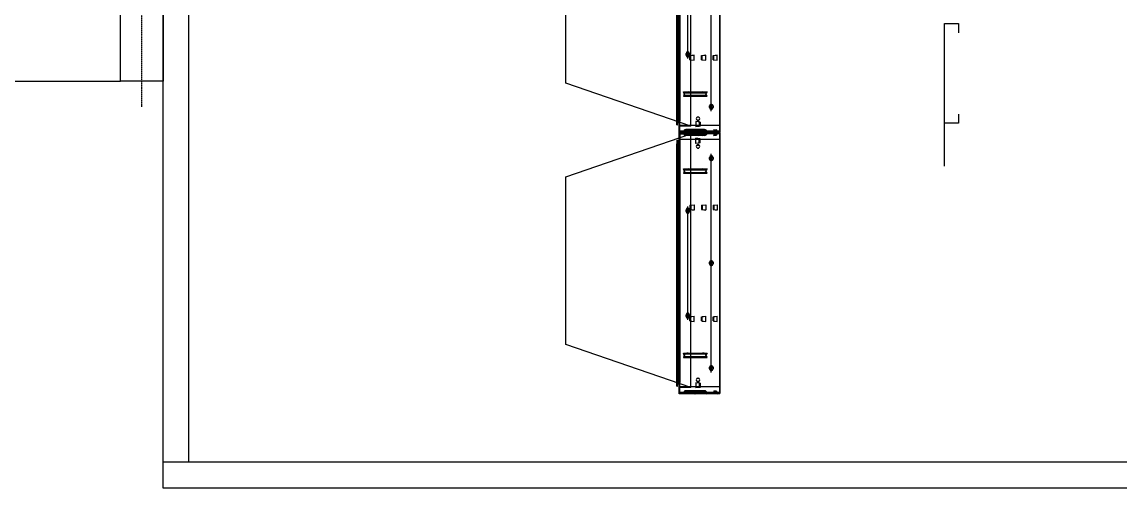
# Model space of a CAD drawing. Extents: x -32000 to 416743, y -254124 to 144214.
# Drawn here: x 249195 to 251762, y 79200 to 80288 of the extents above; entities that cross this region are included whole.
import ezdxf

# ---------------------------------------------------------------- set-up
doc = ezdxf.new("R2010")
doc.units = 0
doc.header["$LTSCALE"] = 10
doc.linetypes.add('XFM1D40$0$HIDDEN2', pattern=[0.1875, 0.125, -0.0625])
for name, color, linetype in [('XFM1D40$0$M-HVAC-CMDUCT', 150, 'Continuous'), ('XFM1D40$0$M-HVAC-DAPR', 3, 'Continuous'), ('XFM1Q40$0$TYPE14X10', 7, 'Continuous')]:
    doc.layers.add(name, color=color, linetype=linetype)

# ---------------------------------------------------------------- blocks, each defined once
blk = doc.blocks.new('XFM1D40')
at = {"layer": 'XFM1D40$0$M-HVAC-CMDUCT'}
for p, q in [((249425, 80150), (249425, 82350)), ((248025, 80150), (249425, 80150))]:
    blk.add_line(p, q, dxfattribs=at)
at = {"layer": 'XFM1D40$0$M-HVAC-DAPR', "linetype": 'XFM1D40$0$HIDDEN2', "ltscale": 0.5}
blk.add_line((249475, 80090), (249475, 82410), dxfattribs=at)
at = {"layer": 'XFM1D40$0$M-HVAC-DAPR', "ltscale": 0.5}
blk.add_lwpolyline([(249425, 82350), (249525, 82350), (249525, 80150), (249425, 80150)], close=True, dxfattribs=at)
blk = doc.blocks.new('XFM1Q40$0$A$C10876e96')
at = {"layer": 'XFM1Q40$0$TYPE14X10', "color": 22}
for p, q in [((1318.2, 0), (1318.2, 4100)), ((1378.2, 60), (1378.2, 4040)), ((2524.7, 830), (2524.7, 1438.5)), ((2619.7, 1440), (2619.7, 831.5)), ((2619.7, 830), (2619.7, 1438.5)), ((2519.2, 1416.5), (2519.2, 856.5)), ((2519.2, 853.5), (2519.2, 1413.5)), ((2520.7, 1416.5), (2520.7, 856.5)), ((2520.7, 853.5), (2520.7, 1413.5)), ((2524.7, 1416.5), (2524.7, 856.5)), ((2526.2, 845), (2526.2, 1437)), ((2526.2, 1416.5), (2526.2, 856.5)), ((2526.2, 853.5), (2526.2, 1413.5)), ((2551.6, 845), (2551.6, 1437)), ((2599.7, 880), (2599.7, 1390)), ((2259.6, 945.3), (2259.6, 1336.7)), ((2544.7, 1002.5), (2544.7, 1267.5)), ((3144.9, 1084.5), (3177.9, 1084.5)), ((3144.9, 751.5), (3144.9, 1084.5)), ((3177.9, 1084.5), (3177.9, 1063)), ((2540.1, 1014.5), (2549.2, 1014.5)), ((2540.1, 1014.5), (2549.2, 1014.5)), ((2540.1, 1010.5), (2549.2, 1010.5)), ((2540.1, 1010.5), (2549.2, 1010.5)), ((2540.7, 1010.5), (2540.7, 1014.5)), ((2540.7, 1014.5), (2540.7, 1010.5)), ((2544.7, 1019.5), (2544.7, 1005.5)), ((2548.7, 1010.5), (2548.7, 1014.5)), ((2548.7, 1014.5), (2548.7, 1010.5)), ((2549.7, 1010), (2559.6, 1011)), ((2549.7, 1000), (2549.7, 1010)), ((2551.7, 1010.1), (2559.7, 1010.9)), ((2551.7, 999.9), (2551.7, 1010.1)), ((2559.7, 999.1), (2559.7, 1010.9)), ((2576.7, 1010), (2586.6, 1011)), ((2576.7, 1000), (2576.7, 1010)), ((2578.7, 1010.1), (2586.7, 1010.9)), ((2578.7, 999.9), (2578.7, 1010.1)), ((2586.7, 999.1), (2586.7, 1010.9)), ((2603.7, 1010), (2613.6, 1011)), ((2603.7, 1000), (2603.7, 1010)), ((2605.7, 1010.1), (2613.7, 1010.9)), ((2605.7, 999.9), (2605.7, 1010.1)), ((2613.7, 999.1), (2613.7, 1010.9)), ((2549.7, 1000), (2559.6, 999)), ((2551.7, 999.9), (2559.7, 999.1)), ((2576.7, 1000), (2586.6, 999)), ((2578.7, 999.9), (2586.7, 999.1)), ((2603.7, 1000), (2613.6, 999)), ((2605.7, 999.9), (2613.7, 999.1)), ((2551.6, 845), (2259.6, 945.3)), ((2534.7, 925), (2589.7, 925)), ((2535.8, 921.7), (2534.7, 925)), ((2545.3, 925), (2579.1, 925)), ((2589.7, 925), (2588.5, 921.7)), ((2535.8, 918.3), (2534.7, 915)), ((2534.7, 915), (2589.7, 915)), ((2535.4, 923), (2589, 923)), ((2535.4, 917), (2589, 917)), ((2545.3, 915), (2579.1, 915)), ((2589.7, 915), (2588.5, 918.3)), ((2595.1, 892), (2604.2, 892)), ((2595.1, 892), (2604.2, 892)), ((2595.1, 888), (2604.2, 888)), ((2595.1, 888), (2604.2, 888)), ((2595.7, 888), (2595.7, 892)), ((2595.7, 892), (2595.7, 888)), ((2599.7, 897), (2599.7, 883)), ((2603.7, 888), (2603.7, 892)), ((2603.7, 892), (2603.7, 888)), ((3177.9, 873), (3177.9, 851.5)), ((2526.2, 856.5), (2519.2, 856.5)), ((2519.2, 848), (2519.2, 855)), ((2526.2, 855), (2519.2, 855)), ((2519.2, 853.5), (2524.7, 853.5)), ((2519.2, 848), (2520.7, 848)), ((2520.7, 848), (2520.7, 853.5)), ((2524.7, 853.5), (2520.7, 853.5)), ((2524.7, 856.5), (2524.7, 831.5)), ((2524.7, 830), (2524.7, 853.5)), ((2524.7, 853.5), (2526.2, 853.5)), ((2526.2, 831.5), (2526.2, 855)), ((2573.7, 854.5), (2563.7, 855.5)), ((2571.7, 854.6), (2563.7, 855.4)), ((2563.7, 855.4), (2563.7, 843.6)), ((2566, 859.5), (2571.3, 859.5)), ((2567.2, 866.5), (2570.2, 866.5)), ((2571.7, 854.6), (2571.7, 844.4)), ((2573.7, 854.5), (2573.7, 844.5)), ((3177.9, 851.5), (3144.9, 851.5)), ((2259.6, 726.7), (2551.6, 827)), ((2526.2, 846), (2524.7, 846)), ((2619.7, 833), (2524.7, 833)), ((2619.7, 831.5), (2524.7, 831.5)), ((2619.7, 830), (2524.7, 830)), ((2619.7, 830), (2524.7, 830)), ((2619.7, 830), (2524.7, 830)), ((2619.7, 830), (2524.7, 830)), ((2524.7, 830), (2524.7, 806.5)), ((2524.7, 806.5), (2524.7, 830)), ((2524.7, 220), (2524.7, 828.5)), ((2619.7, 828.5), (2524.7, 828.5)), ((2619.7, 827), (2524.7, 827)), ((2619.7, 846), (2526.2, 846)), ((2551.6, 845), (2526.2, 845)), ((2619.7, 831.5), (2526.2, 831.5)), ((2619.7, 828.5), (2526.2, 828.5)), ((2526.2, 828.5), (2526.2, 805)), ((2526.2, 235), (2526.2, 827)), ((2526.2, 827), (2551.6, 827)), ((2534.7, 831.5), (2534.7, 830)), ((2534.7, 828.5), (2534.7, 830)), ((2584.2, 837), (2540.2, 837)), ((2584.2, 835.5), (2540.2, 835.5)), ((2584.2, 824.5), (2540.2, 824.5)), ((2584.2, 823), (2540.2, 823)), ((2549.7, 831.5), (2549.7, 830)), ((2549.7, 828.5), (2549.7, 830)), ((2551.7, 837), (2551.5, 835.5)), ((2551.5, 835.5), (2556.8, 835)), ((2551.5, 824.5), (2556.8, 825)), ((2551.7, 823), (2551.5, 824.5)), ((2551.6, 235), (2551.6, 827)), ((2551.7, 837), (2557, 836.5)), ((2551.7, 823), (2557, 823.5)), ((2558.2, 833), (2558.2, 833.5)), ((2558.2, 827), (2558.2, 826.5)), ((2559.7, 833), (2559.7, 833.5)), ((2559.7, 827), (2559.7, 826.5)), ((2573.7, 844.5), (2563.7, 843.5)), ((2571.7, 844.4), (2563.7, 843.6)), ((2565.2, 833.5), (2565.2, 830)), ((2565.2, 826.5), (2565.2, 830)), ((2571.7, 837), (2566.4, 836.5)), ((2571.7, 823), (2566.4, 823.5)), ((2571.9, 835.5), (2566.6, 835)), ((2571.9, 824.5), (2566.6, 825)), ((2566.7, 833.5), (2566.7, 831.5)), ((2566.7, 826.5), (2566.7, 828.5)), ((2570.7, 833.5), (2570.7, 831.5)), ((2570.7, 826.5), (2570.7, 828.5)), ((2571.7, 837), (2571.9, 835.5)), ((2571.7, 823), (2571.9, 824.5)), ((2572.2, 833.5), (2572.2, 830)), ((2572.2, 826.5), (2572.2, 830)), ((2573.7, 831.5), (2573.7, 830)), ((2573.7, 828.5), (2573.7, 830)), ((2576.7, 831.5), (2576.7, 830)), ((2576.7, 828.5), (2576.7, 830)), ((2578.7, 837), (2578.5, 835.5)), ((2578.5, 835.5), (2583.8, 835)), ((2578.5, 824.5), (2583.8, 825)), ((2578.7, 823), (2578.5, 824.5)), ((2578.7, 837), (2584, 836.5)), ((2578.7, 823), (2584, 823.5)), ((2585.2, 833), (2585.2, 833.5)), ((2585.2, 827), (2585.2, 826.5)), ((2586.7, 833), (2586.7, 833.5)), ((2586.7, 827), (2586.7, 826.5)), ((2589.7, 831.5), (2589.7, 830)), ((2589.7, 828.5), (2589.7, 830)), ((2603.7, 831.5), (2603.7, 830)), ((2603.7, 828.5), (2603.7, 830)), ((2605.7, 837), (2605.5, 835.5)), ((2605.5, 835.5), (2610.8, 835)), ((2605.5, 824.5), (2610.8, 825)), ((2605.7, 823), (2605.5, 824.5)), ((2605.7, 837), (2611, 836.5)), ((2605.7, 823), (2611, 823.5)), ((2612.2, 833), (2612.2, 833.5)), ((2612.2, 827), (2612.2, 826.5)), ((2613.7, 833), (2613.7, 833.5)), ((2613.7, 827), (2613.7, 826.5)), ((2619.7, 830), (2619.7, 846)), ((2619.7, 830), (2619.7, 221.5)), ((2619.7, 830), (2619.7, 814)), ((2619.7, 220), (2619.7, 828.5)), ((2519.2, 812), (2519.2, 805)), ((2519.2, 812), (2520.7, 812)), ((2519.2, 806.5), (2519.2, 246.5)), ((2519.2, 806.5), (2526.2, 806.5)), ((2526.2, 805), (2519.2, 805)), ((2519.2, 243.5), (2519.2, 803.5)), ((2524.7, 803.5), (2519.2, 803.5)), ((2520.7, 812), (2520.7, 806.5)), ((2520.7, 806.5), (2520.7, 246.5)), ((2524.7, 806.5), (2520.7, 806.5)), ((2520.7, 243.5), (2520.7, 803.5)), ((2526.2, 814), (2524.7, 814)), ((2524.7, 806.5), (2524.7, 246.5)), ((2526.2, 803.5), (2524.7, 803.5)), ((2619.7, 814), (2526.2, 814)), ((2526.2, 806.5), (2526.2, 246.5)), ((2526.2, 243.5), (2526.2, 803.5)), ((2573.7, 815.5), (2563.7, 816.5)), ((2571.7, 815.6), (2563.7, 816.4)), ((2563.7, 804.6), (2563.7, 816.4)), ((2573.7, 805.5), (2563.7, 804.5)), ((2571.7, 805.4), (2563.7, 804.6)), ((2566, 800.5), (2571.3, 800.5)), ((2571.7, 805.4), (2571.7, 815.6)), ((2573.7, 805.5), (2573.7, 815.5)), ((2567.2, 793.5), (2570.2, 793.5)), ((2595.1, 772), (2604.2, 772)), ((2595.1, 772), (2604.2, 772)), ((2595.7, 768), (2595.7, 772)), ((2595.7, 772), (2595.7, 768)), ((2599.7, 270), (2599.7, 780)), ((2599.7, 777), (2599.7, 763)), ((2603.7, 768), (2603.7, 772)), ((2603.7, 772), (2603.7, 768)), ((2534.7, 745), (2589.7, 745)), ((2535.8, 741.7), (2534.7, 745)), ((2545.3, 745), (2579.1, 745)), ((2589.7, 745), (2588.5, 741.7)), ((2595.1, 768), (2604.2, 768)), ((2595.1, 768), (2604.2, 768)), ((2259.6, 335.3), (2259.6, 726.7)), ((2535.8, 738.3), (2534.7, 735)), ((2534.7, 735), (2589.7, 735)), ((2535.4, 743), (2589, 743)), ((2535.4, 737), (2589, 737)), ((2545.3, 735), (2579.1, 735)), ((2589.7, 735), (2588.5, 738.3)), ((2540.1, 649.5), (2549.2, 649.5)), ((2540.1, 649.5), (2549.2, 649.5)), ((2540.1, 645.5), (2549.2, 645.5)), ((2540.1, 645.5), (2549.2, 645.5)), ((2540.7, 645.5), (2540.7, 649.5)), ((2540.7, 649.5), (2540.7, 645.5)), ((2544.7, 392.5), (2544.7, 657.5)), ((2544.7, 654.5), (2544.7, 640.5)), ((2548.7, 645.5), (2548.7, 649.5)), ((2548.7, 649.5), (2548.7, 645.5)), ((2549.7, 660), (2559.6, 661)), ((2549.7, 660), (2549.7, 650)), ((2549.7, 650), (2559.6, 649)), ((2551.7, 660.1), (2559.7, 660.9)), ((2551.7, 660.1), (2551.7, 649.9)), ((2551.7, 649.9), (2559.7, 649.1)), ((2559.7, 660.9), (2559.7, 649.1)), ((2576.7, 660), (2586.6, 661)), ((2576.7, 660), (2576.7, 650)), ((2576.7, 650), (2586.6, 649)), ((2578.7, 660.1), (2586.7, 660.9)), ((2578.7, 660.1), (2578.7, 649.9)), ((2578.7, 649.9), (2586.7, 649.1)), ((2586.7, 660.9), (2586.7, 649.1)), ((2603.7, 660), (2613.6, 661)), ((2603.7, 660), (2603.7, 650)), ((2603.7, 650), (2613.6, 649)), ((2605.7, 660.1), (2613.7, 660.9)), ((2605.7, 660.1), (2605.7, 649.9)), ((2605.7, 649.9), (2613.7, 649.1)), ((2613.7, 660.9), (2613.7, 649.1)), ((2595.1, 527), (2604.2, 527)), ((2595.1, 527), (2604.2, 527)), ((2595.1, 523), (2604.2, 523)), ((2595.1, 523), (2604.2, 523)), ((2595.7, 523), (2595.7, 527)), ((2595.7, 527), (2595.7, 523)), ((2599.7, 532), (2599.7, 518)), ((2603.7, 523), (2603.7, 527)), ((2603.7, 527), (2603.7, 523)), ((2540.1, 404.5), (2549.2, 404.5)), ((2540.1, 404.5), (2549.2, 404.5)), ((2540.1, 400.5), (2549.2, 400.5)), ((2540.1, 400.5), (2549.2, 400.5)), ((2540.7, 400.5), (2540.7, 404.5)), ((2540.7, 404.5), (2540.7, 400.5)), ((2544.7, 409.5), (2544.7, 395.5)), ((2548.7, 400.5), (2548.7, 404.5)), ((2548.7, 404.5), (2548.7, 400.5)), ((2549.7, 400), (2559.6, 401)), ((2549.7, 390), (2549.7, 400)), ((2549.7, 390), (2559.6, 389)), ((2551.7, 400.1), (2559.7, 400.9)), ((2551.7, 389.9), (2551.7, 400.1)), ((2551.7, 389.9), (2559.7, 389.1)), ((2559.7, 389.1), (2559.7, 400.9)), ((2576.7, 400), (2586.6, 401)), ((2576.7, 390), (2576.7, 400)), ((2576.7, 390), (2586.6, 389)), ((2578.7, 400.1), (2586.7, 400.9)), ((2578.7, 389.9), (2578.7, 400.1)), ((2578.7, 389.9), (2586.7, 389.1)), ((2586.7, 389.1), (2586.7, 400.9)), ((2603.7, 400), (2613.6, 401)), ((2603.7, 390), (2603.7, 400)), ((2603.7, 390), (2613.6, 389)), ((2605.7, 400.1), (2613.7, 400.9)), ((2605.7, 389.9), (2605.7, 400.1)), ((2605.7, 389.9), (2613.7, 389.1)), ((2613.7, 389.1), (2613.7, 400.9)), ((2551.6, 235), (2259.6, 335.3)), ((2534.7, 315), (2589.7, 315)), ((2535.8, 311.7), (2534.7, 315)), ((2535.8, 308.3), (2534.7, 305)), ((2535.4, 313), (2589, 313)), ((2545.3, 315), (2579.1, 315)), ((2589.7, 315), (2588.5, 311.7)), ((2589.7, 305), (2588.5, 308.3)), ((2534.7, 305), (2589.7, 305)), ((2535.4, 307), (2589, 307)), ((2545.3, 305), (2579.1, 305)), ((2599.7, 287), (2599.7, 273)), ((2595.1, 282), (2604.2, 282)), ((2595.1, 282), (2604.2, 282)), ((2595.1, 278), (2604.2, 278)), ((2595.1, 278), (2604.2, 278)), ((2595.7, 278), (2595.7, 282)), ((2595.7, 282), (2595.7, 278)), ((2603.7, 278), (2603.7, 282)), ((2603.7, 282), (2603.7, 278)), ((2526.2, 246.5), (2519.2, 246.5)), ((2519.2, 238), (2519.2, 245)), ((2526.2, 245), (2519.2, 245)), ((2519.2, 243.5), (2524.7, 243.5)), ((2519.2, 238), (2520.7, 238)), ((2520.7, 238), (2520.7, 243.5)), ((2524.7, 243.5), (2520.7, 243.5)), ((2524.7, 246.5), (2524.7, 221.5)), ((2524.7, 220), (2524.7, 243.5)), ((2524.7, 243.5), (2526.2, 243.5)), ((2526.2, 236), (2524.7, 236)), ((2526.2, 221.5), (2526.2, 245)), ((2619.7, 236), (2526.2, 236)), ((2551.6, 235), (2526.2, 235)), ((2573.7, 244.5), (2563.7, 245.5)), ((2571.7, 244.6), (2563.7, 245.4)), ((2563.7, 245.4), (2563.7, 233.6)), ((2573.7, 234.5), (2563.7, 233.5)), ((2571.7, 234.4), (2563.7, 233.6)), ((2566, 249.5), (2571.3, 249.5)), ((2567.2, 256.5), (2570.2, 256.5)), ((2571.7, 244.6), (2571.7, 234.4)), ((2573.7, 244.5), (2573.7, 234.5)), ((2619.7, 220), (2619.7, 236)), ((2619.7, 223), (2524.7, 223)), ((2619.7, 221.5), (2524.7, 221.5)), ((2619.7, 220), (2524.7, 220)), ((2619.7, 220), (2524.7, 220)), ((2619.7, 221.5), (2526.2, 221.5)), ((2534.7, 221.5), (2534.7, 220)), ((2584.2, 227), (2540.2, 227)), ((2584.2, 225.5), (2540.2, 225.5)), ((2549.7, 221.5), (2549.7, 220)), ((2551.7, 227), (2551.5, 225.5)), ((2551.5, 225.5), (2556.8, 225)), ((2551.7, 227), (2557, 226.5)), ((2558.2, 223), (2558.2, 223.5)), ((2559.7, 223), (2559.7, 223.5)), ((2565.2, 223.5), (2565.2, 220)), ((2571.7, 227), (2566.4, 226.5)), ((2571.9, 225.5), (2566.6, 225)), ((2566.7, 223.5), (2566.7, 221.5)), ((2570.7, 223.5), (2570.7, 221.5)), ((2571.7, 227), (2571.9, 225.5)), ((2572.2, 223.5), (2572.2, 220)), ((2573.7, 221.5), (2573.7, 220)), ((2576.7, 221.5), (2576.7, 220)), ((2578.7, 227), (2578.5, 225.5)), ((2578.5, 225.5), (2583.8, 225)), ((2578.7, 227), (2584, 226.5)), ((2585.2, 223), (2585.2, 223.5)), ((2586.7, 223), (2586.7, 223.5)), ((2589.7, 221.5), (2589.7, 220)), ((2603.7, 221.5), (2603.7, 220)), ((2605.7, 227), (2605.5, 225.5)), ((2605.5, 225.5), (2610.8, 225)), ((2605.7, 227), (2611, 226.5)), ((2612.2, 223), (2612.2, 223.5)), ((2613.7, 223), (2613.7, 223.5)), ((11858.2, 60), (1318.2, 60)), ((11918.2, 0), (1318.2, 0))]:
    blk.add_line(p, q, dxfattribs=at)
for centre, radius, start, end in [((2544.7, 1014.5), 4, 0, 180), ((2544.7, 1014.5), 4, 0, 180), ((2544.7, 1010.5), 4, 180, 0), ((2544.7, 1010.5), 4, 180, 0), ((2559.6, 1010.9), 0.0502, 270, 101.4212), ((2586.6, 1010.9), 0.0502, 270, 101.4212), ((2613.6, 1010.9), 0.0502, 270, 101.4212), ((2559.6, 999.1), 0.0502, 258.5788, 90), ((2586.6, 999.1), 0.0502, 258.5788, 90), ((2613.6, 999.1), 0.0502, 258.5788, 90), ((2545.3, 915), 10, 90, 160.71), ((2579.1, 915), 10, 19.29, 90), ((2545.3, 925), 10, 199.29, 270), ((2579.1, 925), 10, 270, 340.71), ((2599.7, 892), 4, 0, 180), ((2599.7, 892), 4, 0, 180), ((2599.7, 888), 4, 180, 0), ((2599.7, 888), 4, 180, 0), ((2563.7, 855.4), 0.0502, 78.5788, 270), ((2569.2, 862.5), 4.49, 117.1884, 206.5599), ((2568.7, 862.5), 4, 210, 330), ((2568.1, 862.5), 4.49, 333.4401, 62.8116), ((2540.2, 831.5), 5.5, 90, 180), ((2540.2, 828.5), 5.5, 180, 270), ((2540.2, 831.5), 4, 90, 180), ((2540.2, 828.5), 4, 180, 270), ((2556.7, 833.5), 1.5, 0, 85), ((2556.7, 826.5), 1.5, 275, 0), ((2556.7, 833.5), 3, 0, 85), ((2556.7, 826.5), 3, 275, 0), ((2561.2, 833), 3, 180, 270), ((2561.2, 827), 3, 90, 180), ((2561.2, 833), 1.5, 180, 270), ((2561.2, 827), 1.5, 90, 180), ((2562.2, 833), 3, 270, 0), ((2562.2, 833), 1.5, 270, 0), ((2562.2, 827), 3, 0, 90), ((2562.2, 827), 1.5, 0, 90), ((2563.7, 843.6), 0.0502, 90, 281.4212), ((2566.7, 833.5), 3, 95, 180), ((2566.7, 826.5), 3, 180, 265), ((2568.7, 833.5), 3.5, 0, 180), ((2566.7, 833.5), 1.5, 95, 180), ((2566.7, 826.5), 1.5, 180, 265), ((2568.7, 826.5), 3.5, 180, 0), ((2568.7, 833.5), 2, 0, 180), ((2568.7, 826.5), 2, 180, 0), ((2583.7, 833.5), 1.5, 0, 85), ((2583.7, 826.5), 1.5, 275, 0), ((2583.7, 833.5), 3, 0, 85), ((2583.7, 826.5), 3, 275, 0), ((2584.2, 831.5), 5.5, 0, 90), ((2584.2, 831.5), 4, 0, 90), ((2584.2, 828.5), 4, 270, 0), ((2584.2, 828.5), 5.5, 270, 0), ((2588.2, 833), 3, 180, 270), ((2588.2, 827), 3, 90, 180), ((2588.2, 833), 1.5, 180, 270), ((2588.2, 827), 1.5, 90, 180), ((2610.7, 833.5), 1.5, 0, 85), ((2610.7, 826.5), 1.5, 275, 0), ((2610.7, 833.5), 3, 0, 85), ((2610.7, 826.5), 3, 275, 0), ((2615.2, 833), 3, 180, 210), ((2615.2, 827), 3, 150, 180), ((2615.2, 833), 3, 210, 270), ((2615.2, 827), 3, 90, 150), ((2615.2, 833), 1.5, 180, 270), ((2615.2, 827), 1.5, 90, 180), ((2563.7, 816.4), 0.0502, 78.5788, 270), ((2563.7, 804.6), 0.0502, 90, 281.4212), ((2569.2, 797.5), 4.49, 153.4401, 242.8116), ((2568.7, 797.5), 4, 30, 150), ((2568.1, 797.5), 4.49, 297.1884, 26.5599), ((2599.7, 772), 4, 0, 180), ((2599.7, 772), 4, 0, 180), ((2545.3, 735), 10, 90, 160.71), ((2579.1, 735), 10, 19.29, 90), ((2599.7, 768), 4, 180, 0), ((2599.7, 768), 4, 180, 0), ((2545.3, 745), 10, 199.29, 270), ((2579.1, 745), 10, 270, 340.71), ((2544.7, 649.5), 4, 0, 180), ((2544.7, 649.5), 4, 0, 180), ((2544.7, 645.5), 4, 180, 0), ((2544.7, 645.5), 4, 180, 0), ((2559.6, 660.9), 0.0502, 270, 101.4212), ((2559.6, 649.1), 0.0502, 258.5788, 90), ((2586.6, 660.9), 0.0502, 270, 101.4212), ((2586.6, 649.1), 0.0502, 258.5788, 90), ((2613.6, 660.9), 0.0502, 270, 101.4212), ((2613.6, 649.1), 0.0502, 258.5788, 90), ((2599.7, 527), 4, 0, 180), ((2599.7, 527), 4, 0, 180), ((2599.7, 523), 4, 180, 0), ((2599.7, 523), 4, 180, 0), ((2544.7, 404.5), 4, 0, 180), ((2544.7, 404.5), 4, 0, 180), ((2544.7, 400.5), 4, 180, 0), ((2544.7, 400.5), 4, 180, 0), ((2559.6, 400.9), 0.0502, 270, 101.4212), ((2559.6, 389.1), 0.0502, 258.5788, 90), ((2586.6, 400.9), 0.0502, 270, 101.4212), ((2586.6, 389.1), 0.0502, 258.5788, 90), ((2613.6, 400.9), 0.0502, 270, 101.4212), ((2613.6, 389.1), 0.0502, 258.5788, 90), ((2545.3, 305), 10, 90, 160.71), ((2545.3, 315), 10, 199.29, 270), ((2579.1, 305), 10, 19.29, 90), ((2579.1, 315), 10, 270, 340.71), ((2599.7, 282), 4, 0, 180), ((2599.7, 282), 4, 0, 180), ((2599.7, 278), 4, 180, 0), ((2599.7, 278), 4, 180, 0), ((2563.7, 245.4), 0.0502, 78.5788, 270), ((2563.7, 233.6), 0.0502, 90, 281.4212), ((2569.2, 252.5), 4.49, 117.1884, 206.5599), ((2568.7, 252.5), 4, 210, 330), ((2568.1, 252.5), 4.49, 333.4401, 62.8116), ((2540.2, 221.5), 5.5, 90, 180), ((2540.2, 221.5), 4, 90, 180), ((2556.7, 223.5), 1.5, 0, 85), ((2556.7, 223.5), 3, 0, 85), ((2561.2, 223), 3, 180, 270), ((2561.2, 223), 1.5, 180, 270), ((2562.2, 223), 3, 270, 0), ((2562.2, 223), 1.5, 270, 0), ((2566.7, 223.5), 3, 95, 180), ((2568.7, 223.5), 3.5, 0, 180), ((2566.7, 223.5), 1.5, 95, 180), ((2568.7, 223.5), 2, 0, 180), ((2583.7, 223.5), 1.5, 0, 85), ((2583.7, 223.5), 3, 0, 85), ((2584.2, 221.5), 5.5, 0, 90), ((2584.2, 221.5), 4, 0, 90), ((2588.2, 223), 3, 180, 270), ((2588.2, 223), 1.5, 180, 270), ((2610.7, 223.5), 1.5, 0, 85), ((2610.7, 223.5), 3, 0, 85), ((2615.2, 223), 3, 180, 210), ((2615.2, 223), 3, 210, 270), ((2615.2, 223), 1.5, 180, 270)]:
    blk.add_arc(centre, radius, start, end, dxfattribs=at)
blk = doc.blocks.new('XFM1Q40')
blk.add_blockref('XFM1Q40$0$A$C10876e96', (248206.8, 79200))

msp = doc.modelspace()

# ---------------------------------------------------------------- block references
for name in ['XFM1D40', 'XFM1Q40']:
    msp.add_blockref(name, (0, 0))

doc.saveas('drawing.dxf')
